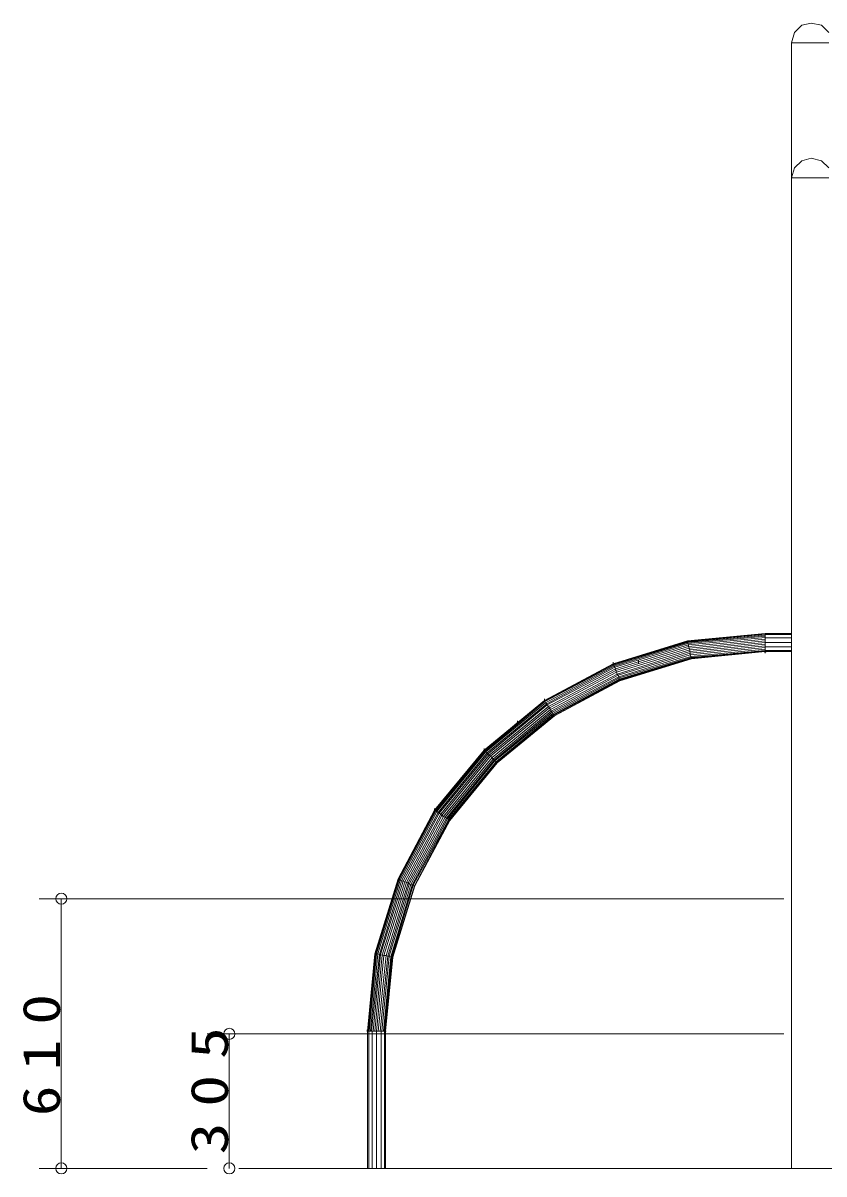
# Model space of a CAD drawing. Units: millimetres on the paper. Extents: x 0 to 420, y -594 to 297.
# Drawn here: x 279.8 to 315.9, y -158.7 to -106.8 of the extents above; entities that cross this region are included whole.
import ezdxf

# ---------------------------------------------------------------- set-up
doc = ezdxf.new("R2010")
doc.units = ezdxf.units.MM
for name, color, linetype, lineweight in [('0_2', 7, 'Continuous', 13), ('2D', 7, 'Continuous', 13), ('2D_DIMENSION', 7, 'Continuous', 13), ('3D_GLINE', 7, 'Continuous', 13)]:
    doc.layers.add(name, color=color, linetype=linetype, lineweight=lineweight)
doc.styles.add('ＭＳ ゴシック', font='')
doc.styles.get('ＭＳ ゴシック').set_extended_font_data('MS Gothic')

msp = doc.modelspace()

# ---------------------------------------------------------------- linework, layer by layer
at = {"layer": '0_2'}
for p, q in [((281.505, -146.267), (281.505, -146.767)), ((289.086, -152.363), (289.086, -152.863)), ((281.505, -158.433), (281.505, -157.933)), ((289.086, -158.433), (289.086, -157.933))]:
    msp.add_line(p, q, dxfattribs=at)
for centre in [(281.505, -146.267), (289.086, -152.363), (281.505, -158.433), (289.086, -158.433)]:
    msp.add_circle(centre, 0.25, dxfattribs=at)
at = {"layer": '2D'}
for p, q in [((314.908, -106.871), (314.578, -107.201)), ((314.908, -106.871), (315.34, -106.77)), ((315.34, -106.77), (315.797, -106.871)), ((316.127, -107.201), (315.797, -106.871)), ((314.578, -107.201), (314.451, -107.659)), ((314.451, -107.659), (314.578, -107.659)), ((314.451, -113.755), (314.451, -107.659)), ((314.908, -107.659), (314.578, -107.659)), ((315.34, -107.659), (314.908, -107.659)), ((315.797, -107.659), (315.34, -107.659)), ((316.127, -107.659), (315.797, -107.659)), ((314.908, -112.993), (314.578, -113.297)), ((314.908, -112.993), (315.34, -112.866)), ((315.34, -112.866), (315.797, -112.993)), ((316.127, -113.297), (315.797, -112.993)), ((314.578, -113.297), (314.451, -113.755)), ((314.451, -113.755), (314.578, -113.755)), ((314.451, -158.433), (314.451, -113.755)), ((314.908, -113.755), (314.578, -113.755)), ((315.34, -113.755), (314.908, -113.755)), ((315.797, -113.755), (315.34, -113.755)), ((316.127, -113.755), (315.797, -113.755)), ((313.257, -134.303), (309.752, -134.633)), ((313.257, -134.303), (309.777, -134.659)), ((309.777, -134.684), (313.257, -134.329)), ((313.257, -134.379), (309.777, -134.71)), ((309.777, -134.76), (313.257, -134.43)), ((313.257, -134.303), (313.257, -134.329)), ((313.257, -134.329), (313.257, -134.303)), ((313.257, -134.329), (313.257, -134.303)), ((313.257, -134.303), (313.257, -134.329)), ((313.257, -134.303), (314.451, -134.303)), ((313.257, -134.354), (313.257, -134.303)), ((313.257, -134.303), (313.257, -134.354)), ((313.257, -134.329), (313.257, -134.379)), ((313.257, -134.329), (313.257, -134.379)), ((313.257, -134.379), (313.257, -134.329)), ((313.257, -134.329), (313.257, -134.354)), ((313.257, -134.354), (313.257, -134.379)), ((313.257, -134.354), (314.451, -134.354)), ((313.257, -134.506), (313.257, -134.354)), ((313.257, -134.354), (313.257, -134.506)), ((313.257, -134.379), (313.257, -134.43)), ((313.257, -134.43), (313.257, -134.379)), ((313.257, -134.43), (313.257, -134.379)), ((313.257, -134.379), (313.257, -134.43)), ((313.257, -134.43), (313.257, -134.481)), ((313.257, -134.43), (313.257, -134.481)), ((313.257, -134.481), (313.257, -134.43)), ((313.257, -134.43), (313.257, -134.456)), ((309.752, -134.633), (306.399, -135.675)), ((306.399, -135.675), (309.777, -134.659)), ((306.399, -135.7), (309.777, -134.684)), ((309.777, -134.71), (306.425, -135.726)), ((306.45, -135.776), (309.777, -134.76)), ((306.475, -135.827), (309.803, -134.811)), ((306.501, -135.903), (309.803, -134.887)), ((306.526, -135.98), (309.828, -134.964)), ((309.777, -134.659), (309.752, -134.633)), ((309.777, -134.659), (309.777, -134.684)), ((309.777, -134.684), (309.777, -134.71)), ((309.777, -134.76), (309.777, -134.71)), ((309.777, -134.76), (309.803, -134.811)), ((309.803, -134.811), (313.257, -134.481)), ((309.803, -134.887), (313.257, -134.557)), ((309.803, -134.811), (309.803, -134.887)), ((309.803, -134.887), (309.828, -134.964)), ((309.828, -134.964), (313.257, -134.633)), ((309.828, -134.964), (309.854, -135.04)), ((309.854, -135.04), (313.257, -134.71)), ((313.257, -134.786), (309.854, -135.116)), ((309.879, -135.192), (313.257, -134.862)), ((309.879, -135.268), (313.257, -134.938)), ((313.257, -134.456), (313.257, -134.481)), ((313.257, -134.481), (313.257, -134.557)), ((313.257, -134.481), (313.257, -134.557)), ((313.257, -134.557), (313.257, -134.481)), ((313.257, -134.481), (313.257, -134.506)), ((313.257, -134.506), (313.257, -134.557)), ((313.257, -134.506), (313.257, -134.71)), ((314.451, -134.506), (313.257, -134.506)), ((313.257, -134.506), (313.257, -134.71)), ((313.257, -134.557), (313.257, -134.633)), ((313.257, -134.557), (313.257, -134.633)), ((313.257, -134.633), (313.257, -134.557)), ((313.257, -134.557), (313.257, -134.583)), ((313.257, -134.583), (313.257, -134.633)), ((313.257, -134.633), (313.257, -134.71)), ((313.257, -134.633), (313.257, -134.71)), ((313.257, -134.71), (313.257, -134.633)), ((313.257, -134.633), (313.257, -134.659)), ((313.257, -134.659), (313.257, -134.71)), ((313.257, -134.71), (313.257, -134.786)), ((313.257, -134.71), (313.257, -134.786)), ((313.257, -134.786), (313.257, -134.71)), ((313.257, -134.71), (313.257, -134.76)), ((313.257, -134.71), (313.257, -134.913)), ((314.451, -134.71), (313.257, -134.71)), ((313.257, -134.71), (313.257, -134.913)), ((313.257, -134.76), (313.257, -134.786)), ((313.257, -134.786), (313.257, -134.862)), ((313.257, -134.862), (313.257, -134.786)), ((313.257, -134.862), (313.257, -134.786)), ((313.257, -134.786), (313.257, -134.837)), ((313.257, -134.837), (313.257, -134.862)), ((313.257, -134.862), (313.257, -134.938)), ((313.257, -134.862), (313.257, -134.938)), ((313.257, -134.938), (313.257, -134.862)), ((313.257, -134.862), (313.257, -134.913)), ((313.257, -134.913), (313.257, -134.938)), ((313.257, -134.913), (314.451, -134.913)), ((313.257, -135.065), (313.257, -134.913)), ((313.257, -134.913), (313.257, -135.065)), ((313.257, -134.938), (313.257, -135.014)), ((313.257, -134.938), (313.257, -135.014)), ((313.257, -135.014), (313.257, -134.938)), ((313.257, -134.938), (313.257, -134.964)), ((313.257, -134.964), (313.257, -135.014)), ((306.552, -136.056), (309.854, -135.04)), ((309.854, -135.116), (306.577, -136.132)), ((306.628, -136.183), (309.879, -135.192)), ((306.653, -136.259), (309.879, -135.268)), ((306.679, -136.31), (309.904, -135.345)), ((306.679, -136.361), (309.904, -135.395)), ((306.704, -136.386), (309.93, -135.421)), ((306.704, -136.411), (309.93, -135.446)), ((309.93, -135.446), (306.704, -136.437)), ((309.854, -135.04), (309.854, -135.116)), ((309.879, -135.192), (309.854, -135.116)), ((309.879, -135.192), (309.879, -135.268)), ((309.879, -135.268), (309.904, -135.345)), ((309.904, -135.345), (313.257, -135.014)), ((309.904, -135.395), (313.257, -135.065)), ((309.904, -135.345), (309.904, -135.395)), ((309.904, -135.395), (309.93, -135.421)), ((309.93, -135.421), (313.257, -135.091)), ((309.93, -135.446), (313.257, -135.116)), ((313.257, -135.116), (309.93, -135.446)), ((309.93, -135.421), (309.93, -135.446)), ((313.232, -135.141), (313.232, -135.065)), ((313.257, -135.014), (313.257, -135.065)), ((313.257, -135.014), (313.257, -135.065)), ((313.257, -135.065), (313.257, -135.014)), ((313.257, -135.014), (313.257, -135.04)), ((313.257, -135.192), (313.257, -135.04)), ((313.257, -135.04), (313.257, -135.065)), ((313.257, -135.065), (313.257, -135.091)), ((313.257, -135.065), (313.257, -135.091)), ((313.257, -135.091), (313.257, -135.065)), ((313.257, -135.065), (313.257, -135.091)), ((313.257, -135.141), (313.257, -135.065)), ((313.257, -135.065), (314.451, -135.065)), ((313.257, -135.116), (313.257, -135.065)), ((313.257, -135.065), (313.257, -135.116)), ((313.257, -135.091), (313.257, -135.116)), ((313.257, -135.091), (313.257, -135.116)), ((313.257, -135.116), (313.257, -135.091)), ((313.257, -135.091), (313.257, -135.116)), ((313.257, -135.116), (314.451, -135.116)), ((313.283, -135.141), (313.283, -135.065)), ((306.399, -135.675), (303.3, -137.326)), ((303.3, -137.326), (306.399, -135.675)), ((303.326, -137.351), (306.399, -135.7)), ((306.425, -135.726), (303.326, -137.377)), ((303.351, -137.427), (306.45, -135.776)), ((303.402, -137.478), (306.475, -135.827)), ((303.427, -137.529), (306.501, -135.903)), ((303.478, -137.605), (306.526, -135.98)), ((306.399, -135.751), (306.399, -135.599)), ((306.399, -135.675), (306.399, -135.7)), ((306.399, -135.7), (306.425, -135.726)), ((306.45, -135.776), (306.425, -135.726)), ((306.45, -135.776), (306.475, -135.827)), ((306.475, -135.827), (306.501, -135.903)), ((306.501, -135.903), (306.526, -135.98)), ((306.526, -135.98), (306.552, -136.056)), ((307.542, -135.675), (307.542, -135.522)), ((303.529, -137.656), (306.552, -136.056)), ((303.58, -137.732), (306.577, -136.132)), ((306.628, -136.183), (303.605, -137.808)), ((303.656, -137.859), (306.653, -136.259)), ((303.681, -137.91), (306.679, -136.31)), ((303.707, -137.961), (306.679, -136.361)), ((303.732, -137.986), (306.704, -136.386)), ((303.758, -138.012), (306.704, -136.411)), ((306.704, -136.437), (303.758, -138.012)), ((306.552, -136.056), (306.577, -136.132)), ((306.577, -136.132), (306.628, -136.183)), ((306.653, -136.259), (306.628, -136.183)), ((306.653, -136.259), (306.679, -136.31)), ((306.679, -136.31), (306.679, -136.361)), ((306.679, -136.361), (306.704, -136.386)), ((306.704, -136.386), (306.704, -136.411)), ((306.704, -136.411), (306.704, -136.437)), ((303.3, -137.326), (300.583, -139.561)), ((300.583, -139.561), (303.3, -137.326)), ((300.608, -139.586), (303.326, -137.351)), ((303.326, -137.377), (300.633, -139.612)), ((300.659, -139.637), (303.351, -137.427)), ((300.71, -139.688), (303.402, -137.478)), ((300.76, -139.739), (303.427, -137.529)), ((303.3, -137.402), (303.3, -137.25)), ((303.3, -137.326), (303.326, -137.351)), ((303.326, -137.351), (303.326, -137.377)), ((303.351, -137.427), (303.326, -137.377)), ((303.351, -137.427), (303.402, -137.478)), ((303.402, -137.478), (303.427, -137.529)), ((303.427, -137.529), (303.478, -137.605)), ((300.811, -139.79), (303.478, -137.605)), ((300.862, -139.84), (303.529, -137.656)), ((300.938, -139.891), (303.58, -137.732)), ((303.605, -137.808), (300.989, -139.967)), ((301.04, -140.018), (303.656, -137.859)), ((301.065, -140.044), (303.681, -137.91)), ((301.116, -140.094), (303.707, -137.961)), ((301.141, -140.12), (303.732, -137.986)), ((301.167, -140.145), (303.758, -138.012)), ((303.758, -138.012), (301.167, -140.145)), ((303.478, -137.605), (303.529, -137.656)), ((303.529, -137.656), (303.58, -137.732)), ((303.58, -137.732), (303.605, -137.808)), ((303.656, -137.859), (303.605, -137.808)), ((303.656, -137.859), (303.681, -137.91)), ((303.681, -137.91), (303.707, -137.961)), ((303.707, -137.961), (303.732, -137.986)), ((303.732, -137.986), (303.758, -138.012)), ((301.98, -138.393), (302.005, -138.393)), ((301.98, -138.418), (301.98, -138.393)), ((302.005, -138.393), (302.03, -138.367)), ((302.005, -138.393), (302.03, -138.367)), ((302.03, -138.367), (302.056, -138.342)), ((302.03, -138.367), (302.056, -138.342)), ((302.056, -138.342), (302.081, -138.316)), ((302.081, -138.393), (302.081, -138.24)), ((302.081, -138.316), (302.081, -138.342)), ((300.583, -139.561), (298.347, -142.279)), ((298.347, -142.279), (300.583, -139.561)), ((298.373, -142.304), (300.608, -139.586)), ((298.398, -142.304), (300.633, -139.612)), ((300.659, -139.637), (298.449, -142.33)), ((300.583, -139.637), (300.583, -139.485)), ((300.583, -139.561), (300.608, -139.586)), ((300.608, -139.586), (300.633, -139.612)), ((300.633, -139.612), (300.659, -139.637)), ((300.71, -139.688), (300.659, -139.637)), ((298.5, -142.38), (300.71, -139.688)), ((298.551, -142.406), (300.76, -139.739)), ((298.627, -142.457), (300.811, -139.79)), ((298.678, -142.507), (300.862, -139.84)), ((298.754, -142.558), (300.938, -139.891)), ((300.989, -139.967), (298.83, -142.584)), ((298.881, -142.634), (301.04, -140.018)), ((298.932, -142.66), (301.065, -140.044)), ((298.982, -142.685), (301.116, -140.094)), ((299.008, -142.711), (301.141, -140.12)), ((299.033, -142.736), (301.167, -140.145)), ((301.167, -140.145), (299.033, -142.736)), ((300.71, -139.688), (300.76, -139.739)), ((300.76, -139.739), (300.811, -139.79)), ((300.811, -139.79), (300.862, -139.84)), ((300.862, -139.84), (300.938, -139.891)), ((300.938, -139.891), (300.989, -139.967)), ((301.04, -140.018), (300.989, -139.967)), ((301.04, -140.018), (301.065, -140.044)), ((301.065, -140.044), (301.116, -140.094)), ((301.116, -140.094), (301.141, -140.12)), ((301.141, -140.12), (301.167, -140.145)), ((298.347, -142.355), (298.347, -142.203)), ((298.347, -142.279), (296.696, -145.378)), ((296.696, -145.378), (298.347, -142.279)), ((296.722, -145.378), (298.373, -142.304)), ((296.747, -145.403), (298.398, -142.304)), ((298.449, -142.33), (296.798, -145.428)), ((296.849, -145.454), (298.5, -142.38)), ((296.925, -145.479), (298.551, -142.406)), ((297.001, -145.505), (298.627, -142.457)), ((297.077, -145.53), (298.678, -142.507)), ((297.154, -145.555), (298.754, -142.558)), ((298.83, -142.584), (297.204, -145.606)), ((297.281, -145.632), (298.881, -142.634)), ((297.331, -145.657), (298.932, -142.66)), ((297.382, -145.657), (298.982, -142.685)), ((297.433, -145.682), (299.008, -142.711)), ((297.433, -145.682), (299.033, -142.736)), ((299.033, -142.736), (297.458, -145.682)), ((298.347, -142.279), (298.373, -142.304)), ((298.373, -142.304), (298.398, -142.304)), ((298.398, -142.304), (298.449, -142.33)), ((298.5, -142.38), (298.449, -142.33)), ((298.5, -142.38), (298.551, -142.406)), ((298.551, -142.406), (298.627, -142.457)), ((298.627, -142.457), (298.678, -142.507)), ((298.678, -142.507), (298.754, -142.558)), ((298.754, -142.558), (298.83, -142.584)), ((298.881, -142.634), (298.83, -142.584)), ((298.881, -142.634), (298.932, -142.66)), ((298.932, -142.66), (298.982, -142.685)), ((298.982, -142.685), (299.008, -142.711)), ((299.008, -142.711), (299.033, -142.736)), ((295.655, -148.756), (296.696, -145.378)), ((295.68, -148.756), (296.696, -145.378)), ((295.706, -148.756), (296.722, -145.378)), ((295.731, -148.756), (296.747, -145.403)), ((296.798, -145.428), (295.782, -148.756)), ((295.858, -148.781), (296.849, -145.454)), ((295.909, -148.781), (296.925, -145.479)), ((295.985, -148.807), (297.001, -145.505)), ((296.061, -148.832), (297.077, -145.53)), ((296.163, -148.832), (297.154, -145.555)), ((297.204, -145.606), (296.239, -148.857)), ((296.29, -148.857), (297.281, -145.632)), ((296.366, -148.883), (297.331, -145.657)), ((296.417, -148.883), (297.382, -145.657)), ((296.442, -148.908), (297.433, -145.682)), ((296.468, -148.908), (297.433, -145.682)), ((297.458, -145.682), (296.468, -148.908)), ((296.696, -145.378), (296.722, -145.378)), ((296.722, -145.378), (296.747, -145.403)), ((296.747, -145.403), (296.798, -145.428)), ((296.849, -145.454), (296.798, -145.428)), ((296.849, -145.454), (296.925, -145.479)), ((296.925, -145.479), (297.001, -145.505)), ((297.001, -145.505), (297.077, -145.53)), ((297.077, -145.53), (297.154, -145.555)), ((297.154, -145.555), (297.204, -145.606)), ((297.281, -145.632), (297.204, -145.606)), ((297.281, -145.632), (297.331, -145.657)), ((297.331, -145.657), (297.382, -145.657)), ((297.382, -145.657), (297.433, -145.682)), ((297.433, -145.682), (297.458, -145.682)), ((295.325, -152.236), (295.655, -148.756)), ((295.68, -148.756), (295.325, -152.236)), ((295.35, -152.236), (295.706, -148.756)), ((295.401, -152.236), (295.731, -148.756)), ((295.452, -152.236), (295.782, -148.756)), ((295.503, -152.236), (295.858, -148.781)), ((295.579, -152.236), (295.909, -148.781)), ((295.655, -148.756), (295.68, -148.756)), ((295.655, -152.236), (295.985, -148.807)), ((295.706, -148.756), (295.68, -148.756)), ((295.706, -148.756), (295.731, -148.756)), ((295.731, -148.756), (295.782, -148.756)), ((295.731, -152.236), (296.061, -148.832)), ((295.858, -148.781), (295.782, -148.756)), ((295.807, -152.236), (296.163, -148.832)), ((295.858, -148.781), (295.909, -148.781)), ((295.884, -152.236), (296.239, -148.857)), ((295.909, -148.781), (295.985, -148.807)), ((295.96, -152.236), (296.29, -148.857)), ((295.985, -148.807), (296.061, -148.832)), ((296.036, -152.236), (296.366, -148.883)), ((296.061, -148.832), (296.163, -148.832)), ((296.087, -152.236), (296.417, -148.883)), ((296.112, -152.236), (296.442, -148.908)), ((296.138, -152.236), (296.468, -148.908)), ((296.468, -148.908), (296.138, -152.236)), ((296.163, -148.832), (296.239, -148.857)), ((296.29, -148.857), (296.239, -148.857)), ((296.29, -148.857), (296.366, -148.883)), ((296.366, -148.883), (296.417, -148.883)), ((296.417, -148.883), (296.442, -148.908)), ((296.442, -148.908), (296.468, -148.908)), ((295.299, -152.261), (295.299, -152.185)), ((295.299, -152.261), (295.299, -152.185)), ((295.325, -152.312), (295.325, -152.159)), ((295.325, -152.261), (295.325, -152.185)), ((295.325, -152.261), (295.325, -152.185)), ((295.325, -152.236), (295.376, -152.236)), ((295.325, -158.433), (295.325, -152.236)), ((295.325, -152.236), (295.376, -152.236)), ((295.35, -152.236), (295.325, -152.236)), ((295.325, -152.236), (295.35, -152.236)), ((295.35, -152.236), (295.325, -152.236)), ((295.325, -152.236), (295.35, -152.236)), ((295.35, -152.261), (295.35, -152.185)), ((295.35, -152.261), (295.35, -152.185)), ((295.401, -152.236), (295.35, -152.236)), ((295.35, -152.236), (295.401, -152.236)), ((295.401, -152.236), (295.35, -152.236)), ((295.35, -152.236), (295.376, -152.236)), ((295.376, -152.236), (295.528, -152.236)), ((295.376, -152.236), (295.376, -158.433)), ((295.376, -152.236), (295.528, -152.236)), ((295.376, -152.236), (295.401, -152.236)), ((295.452, -152.236), (295.401, -152.236)), ((295.401, -152.236), (295.452, -152.236)), ((295.452, -152.236), (295.401, -152.236)), ((295.401, -152.236), (295.426, -152.236)), ((295.426, -152.236), (295.452, -152.236)), ((295.503, -152.236), (295.452, -152.236)), ((295.452, -152.236), (295.503, -152.236)), ((295.503, -152.236), (295.452, -152.236)), ((295.452, -152.236), (295.477, -152.236)), ((295.477, -152.236), (295.503, -152.236)), ((295.579, -152.236), (295.503, -152.236)), ((295.503, -152.236), (295.579, -152.236)), ((295.579, -152.236), (295.503, -152.236)), ((295.503, -152.236), (295.528, -152.236)), ((295.731, -152.236), (295.528, -152.236)), ((295.528, -152.236), (295.528, -158.433)), ((295.528, -152.236), (295.731, -152.236)), ((295.528, -152.236), (295.579, -152.236)), ((295.655, -152.236), (295.579, -152.236)), ((295.579, -152.236), (295.655, -152.236)), ((295.655, -152.236), (295.579, -152.236)), ((295.579, -152.236), (295.604, -152.236)), ((295.604, -152.236), (295.655, -152.236)), ((295.731, -152.236), (295.655, -152.236)), ((295.655, -152.236), (295.731, -152.236)), ((295.731, -152.236), (295.655, -152.236)), ((295.655, -152.236), (295.706, -152.236)), ((295.706, -152.236), (295.731, -152.236)), ((295.934, -152.236), (295.731, -152.236)), ((295.731, -158.433), (295.731, -152.236)), ((295.731, -152.236), (295.934, -152.236)), ((295.807, -152.236), (295.731, -152.236)), ((295.731, -152.236), (295.807, -152.236)), ((295.807, -152.236), (295.731, -152.236)), ((295.731, -152.236), (295.782, -152.236)), ((295.782, -152.236), (295.807, -152.236)), ((295.884, -152.236), (295.807, -152.236)), ((295.807, -152.236), (295.884, -152.236)), ((295.884, -152.236), (295.807, -152.236)), ((295.807, -152.236), (295.858, -152.236)), ((295.858, -152.236), (295.884, -152.236)), ((295.96, -152.236), (295.884, -152.236)), ((295.884, -152.236), (295.96, -152.236)), ((295.96, -152.236), (295.884, -152.236)), ((295.884, -152.236), (295.934, -152.236)), ((295.934, -152.236), (296.087, -152.236)), ((295.934, -158.433), (295.934, -152.236)), ((295.934, -152.236), (296.087, -152.236)), ((295.934, -152.236), (295.96, -152.236)), ((296.036, -152.236), (295.96, -152.236)), ((295.96, -152.236), (296.036, -152.236)), ((296.036, -152.236), (295.96, -152.236)), ((295.96, -152.236), (295.985, -152.236)), ((295.985, -152.236), (296.036, -152.236)), ((296.087, -152.236), (296.036, -152.236)), ((296.036, -152.236), (296.087, -152.236)), ((296.087, -152.236), (296.036, -152.236)), ((296.036, -152.236), (296.061, -152.236)), ((296.061, -152.236), (296.087, -152.236)), ((296.087, -152.236), (296.138, -152.236)), ((296.087, -152.236), (296.087, -158.433)), ((296.087, -152.236), (296.138, -152.236)), ((296.112, -152.236), (296.087, -152.236)), ((296.087, -152.236), (296.112, -152.236)), ((296.112, -152.236), (296.087, -152.236)), ((296.087, -152.236), (296.112, -152.236)), ((296.138, -152.236), (296.112, -152.236)), ((296.112, -152.236), (296.138, -152.236)), ((296.138, -152.236), (296.112, -152.236)), ((296.112, -152.236), (296.138, -152.236)), ((296.138, -152.312), (296.138, -152.159)), ((296.138, -152.312), (296.138, -152.159)), ((296.138, -152.236), (296.138, -158.433)), ((296.138, -152.236), (296.163, -152.236)), ((296.138, -152.236), (296.163, -152.236)), ((296.163, -152.236), (296.138, -152.236)), ((296.138, -152.236), (296.163, -152.236))]:
    msp.add_line(p, q, dxfattribs=at)
at = {"layer": '2D_DIMENSION'}
for p, q in [((314.102, -146.267), (280.505, -146.267)), ((281.505, -157.933), (281.505, -146.767)), ((314.102, -152.363), (288.086, -152.363)), ((289.086, -157.933), (289.086, -152.863)), ((287.512, -158.433), (280.505, -158.433)), ((287.512, -158.433), (288.086, -158.433))]:
    msp.add_line(p, q, dxfattribs=at)
at = {"layer": '3D_GLINE'}
msp.add_line((289.512, -158.433), (373.413, -158.433), dxfattribs=at)

# ---------------------------------------------------------------- texts
at = {"layer": '2D_DIMENSION', "char_height": 1.686, "attachment_point": 7, "rotation": 90, "style": 'ＭＳ ゴシック'}
for s, insert in [('\\T1.5;\\W1.2;610', (281.472, -156.074)), ('\\T1.5;\\W1.25;305', (289.052, -157.799))]:
    msp.add_mtext(s, dxfattribs=dict(at, insert=insert))

doc.saveas('drawing.dxf')
